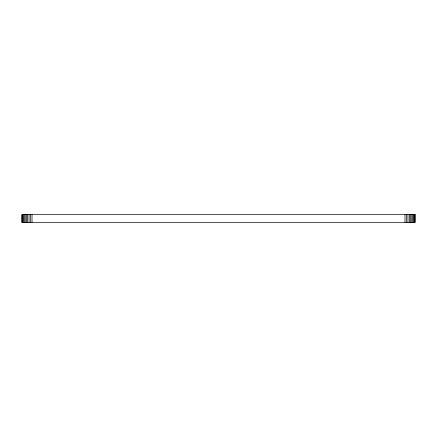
<?xml version="1.0" encoding="UTF-8"?>
<svg xmlns="http://www.w3.org/2000/svg" width="437" height="437" viewBox="0 0 437 437"><rect width="100%" height="100%" fill="white"/><g stroke="black" fill="none" stroke-linecap="round" stroke-linejoin="round"><path stroke-width="0.66" d="M414.85 214.567L414.85 222.433M414.352 214.567L414.352 222.433M413.67 214.567L413.67 222.433M412.812 214.567L412.812 222.433M411.796 214.567L411.796 222.433M410.633 214.567L410.633 222.433M409.349 214.567L409.349 222.433M407.967 214.567L407.967 222.433M406.503 214.567L406.503 222.433M404.99 214.567L404.99 222.433M32.016 214.567L32.016 222.433M30.497 214.567L30.497 222.433M29.039 214.567L29.039 222.433M27.651 214.567L27.651 222.433M26.367 214.567L26.367 222.433M25.204 214.567L25.204 222.433M24.188 214.567L24.188 222.433M23.33 214.567L23.33 222.433M22.648 214.567L22.648 222.433M22.15 214.567L22.15 222.433M415.15 214.567L21.85 214.567L21.85 222.433L415.15 222.433L415.15 214.567"/></g></svg>
